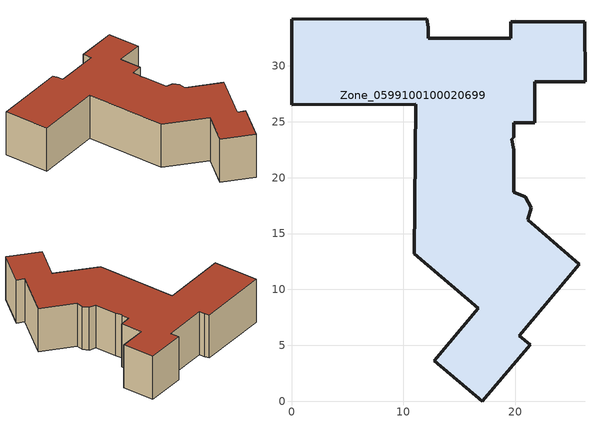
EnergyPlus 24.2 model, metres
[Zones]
Zone_0599100100020699
 floor ground (C_G): 25.77,12.27 20.37,5.87 21.34,5.04 17.07,0 12.78,3.62 16.72,8.3 10.98,13.19 11.11,26.58 0,26.54 0,34.16 12.09,34.21 12.25,33.45 12.26,32.46 19.61,32.47 19.6,33.94 26.23,33.96 26.26,28.58 21.75,28.57 21.75,24.91 19.88,24.91 19.89,23.63 19.73,23.45 19.89,22.49 19.89,18.7 20.93,18.29 21.43,17.29 21.12,16.22 z0
 wall outside (C_F): 20.37,5.87 25.77,12.27 21.12,16.22 21.43,17.29 20.93,18.29 19.89,18.7 19.89,22.49 19.73,23.45 19.89,23.63 19.88,24.91 21.75,24.91 21.75,28.57 26.26,28.58 26.23,33.96 19.6,33.94 19.61,32.47 12.26,32.46 12.25,33.45 12.09,34.21 0,34.16 0,26.54 11.11,26.58 10.98,13.19 16.72,8.3 12.78,3.62 17.07,0 21.34,5.04 20.37,5.87 z0:7.74
 roof outside (C_R): 12.26,32.46 12.25,33.45 12.09,34.21 0,34.16 0,26.54 11.11,26.58 10.98,13.19 16.72,8.3 12.78,3.62 17.07,0 21.34,5.04 20.37,5.87 25.77,12.27 21.12,16.22 21.43,17.29 20.93,18.29 19.89,18.7 19.89,22.49 19.73,23.45 19.89,23.63 19.88,24.91 21.75,24.91 21.75,28.57 26.26,28.58 26.23,33.96 19.6,33.94 19.61,32.47 z7.74
[BUILDING]
Pand.0599100100020699: North Axis=0; Terrain=City; Loads Convergence Tolerance Value=0.04; Temperature Convergence Tolerance Value=0.4; Solar Distribution=FullExterior; Maximum Number of Warmup Days=25; Minimum Number of Warmup Days=1
[Site:Location]
Rotterdam.The.Hague.AP_ZH_NLD Design_Conditions: Latitude=51.96; Longitude=4.45; Time Zone=1; Elevation=-4.5
[SITE:GROUNDTEMPERATURE:BUILDINGSURFACE]
18, 18, 18, 18, 18, 18, 18, 18, 18, 18, 18, 18
[MATERIAL] Thermal Absorptance=0.9; Solar Absorptance=0.7; Visible Absorptance=0.7
Name | Roughness | Thickness | Conductivity | Density | Specific Heat
G.D.2015-2018 | MediumSmooth | 0.15 | 0.0428571 | 540 | 1210
F.D.2015-2018 | Rough | 0.3 | 0.0666667 | 1920 | 840
R.D.2015-2018 | MediumRough | 0.2 | 0.0333333 | 1500 | 1000
[CONSTRUCTION]
C_G: G.D.2015-2018
C_F: F.D.2015-2018
C_R: R.D.2015-2018
[ZONE]
Zone_0599100100020699: Type=1; Multiplier=1; Ceiling Height=Autocalculate; Volume=Autocalculate; Floor Area=autocalculate; Part of Total Floor Area=Yes
[ZONEINFILTRATION:DESIGNFLOWRATE]
Infil_Zone_0599100100020699: Zone or ZoneList or Space or SpaceList=Zone_0599100100020699; Schedule=AlwaysOn; Design Flow Rate Calculation Method=Flow/Area; Flow Rate per Floor Area=0.0021; Constant Term Coefficient=1; Temperature Term Coefficient=0; Velocity Term Coefficient=0; Velocity Squared Term Coefficient=0
[HVACTEMPLATE:ZONE:IDEALLOADSAIRSYSTEM]
Zone_0599100100020699: Maximum Heating Supply Air Temperature=50; Minimum Cooling Supply Air Temperature=13; Maximum Heating Supply Air Humidity Ratio=0.0156; Minimum Cooling Supply Air Humidity Ratio=0.0077; Heating Limit=NoLimit; Cooling Limit=NoLimit; Dehumidification Control Type=ConstantSensibleHeatRatio; Cooling Sensible Heat Ratio=0.7; Dehumidification Setpoint=60; Humidification Control Type=None; Humidification Setpoint=30; Outdoor Air Method=None; Outdoor Air Flow Rate per Person=0.00944; Outdoor Air Flow Rate per Zone Floor Area=0; Outdoor Air Flow Rate per Zone=0; Demand Controlled Ventilation Type=None; Outdoor Air Economizer Type=NoEconomizer; Heat Recovery Type=None; Sensible Heat Recovery Effectiveness=0.7; Latent Heat Recovery Effectiveness=0.65
[ZONECONTROL:THERMOSTAT]
ThermostatControl_Zone_0599100100020699: Zone or ZoneList=Zone_0599100100020699; Control Type Schedule=DualSetpointControlType; Control 1=Thermostat_Zone_0599100100020699; Temperature Difference Between Cutout And Setpoint=0
[THERMOSTATSETPOINT:DUALSETPOINT]
Thermostat_Zone_0599100100020699: Heating Setpoint Temperature Schedule=HeatingSetpoint_Zone_0599100100020699; Cooling Setpoint Temperature Schedule=CoolingSetpoint_Zone_0599100100020699
[SCHEDULE:COMPACT]
HeatingSetpoint_Zone_0599100100020699: Through: 12/31, For: AllDays, Until: 24:00, 21
CoolingSetpoint_Zone_0599100100020699: Through: 12/31, For: AllDays, Until: 24:00, 24
DualSetpointControlType: Through: 12/31, For: AllDays, Until: 24:00, 4
AlwaysOn: Through: 12/31, For: AllDays, Until: 24:00, 1
